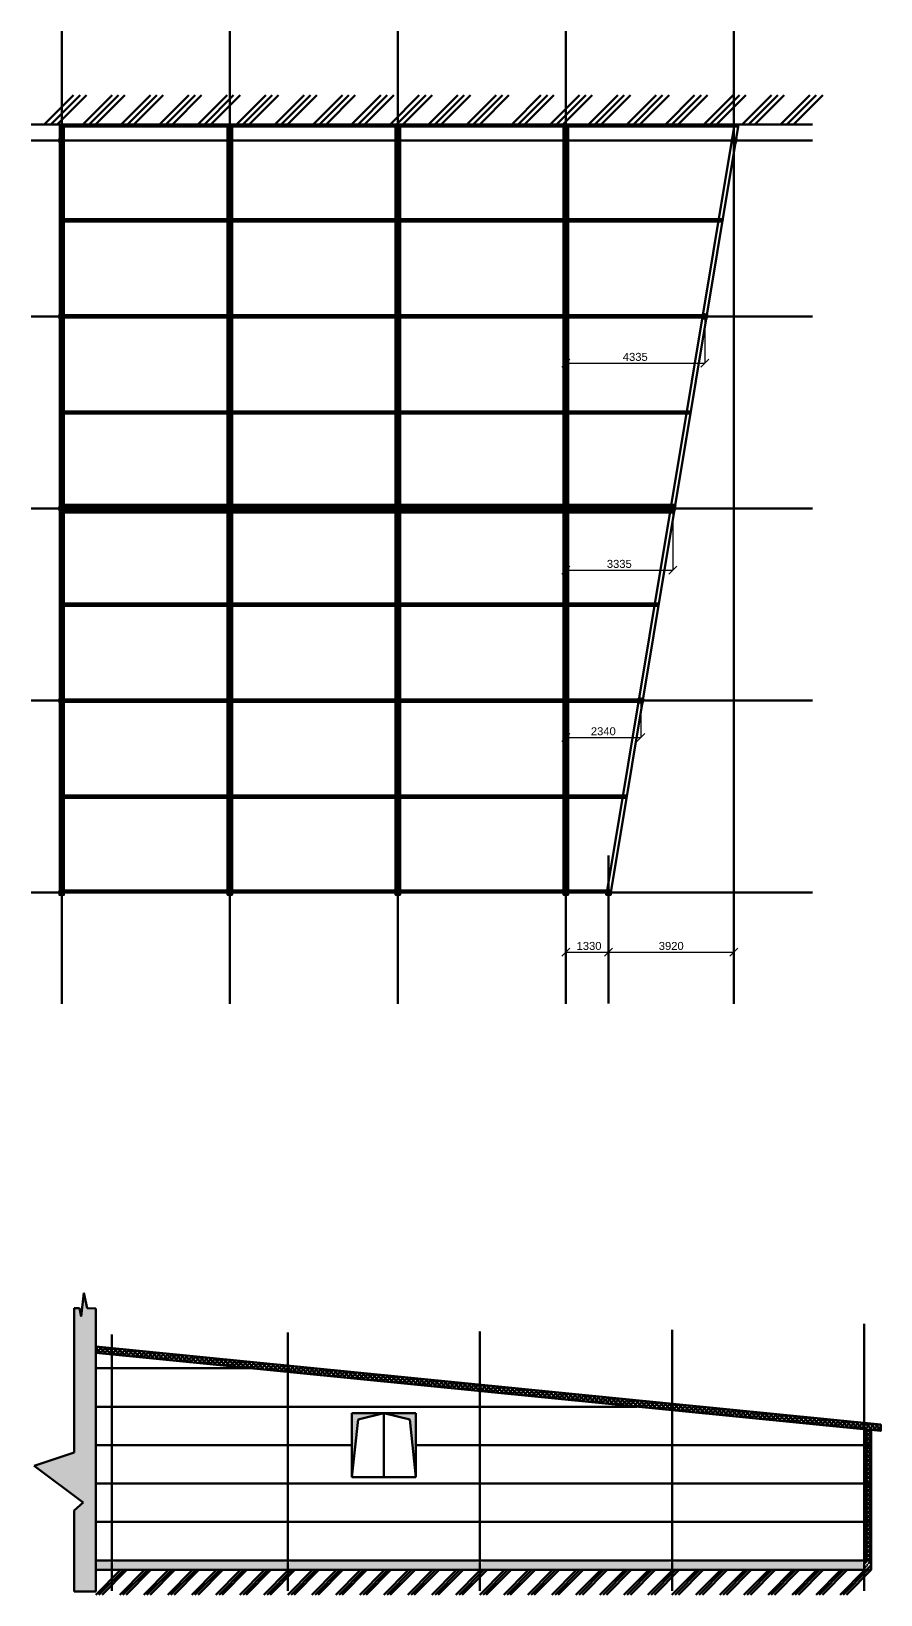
# Model space of a CAD drawing. Header units: millimetres. Extents: x -208979 to 31, y -109229 to 48340.
# Drawn here: x -133139 to -106603, y -65767 to -16926 of the extents above; entities that cross this region are included whole.
import ezdxf

# ---------------------------------------------------------------- set-up
doc = ezdxf.new("R2010")
doc.units = ezdxf.units.MM
doc.linetypes.add('ACAD_ISO10W100', pattern=[18, 12, -3, 0, -3])
doc.styles.get("Standard").update_dxf_attribs({"font": 'arial.ttf'})
doc.dimstyles.new('ISO-25', dxfattribs={"dimtxt": 2.5, "dimasz": 2.5, "dimexe": 1.25, "dimexo": 0.625, "dimtad": 1, "dimtxsty": 'Standard', "dimcen": 2.5, "dimadec": 0, "dimazin": 0, "dimtfac": 1, "dimtmove": 0, "dimatfit": 3, "dimfxl": 1, "dimarcsym": 0})
pattern_1 = [(45, (37879.35, 15680.4), (-67.35192, 67.35192), []), (135, (37879.35, 15680.4), (-67.35192, -67.35192), [])]

# ---------------------------------------------------------------- blocks, each defined once
blk = doc.blocks.new('_Oblique')
at = {"color": 0, "linetype": 'ByBlock', "lineweight": -2}
blk.add_line((-0.5, -0.5), (0.5, 0.5), dxfattribs=at)
blk = doc.blocks.new('*D59')
at = {"color": 0, "lineweight": -2, "transparency": 16777216}
for p, q in [((-116438, -43897), (-116438, -45692)), ((-115108, -43897), (-115108, -45692)), ((-116438, -45691), (-115108, -45691))]:
    blk.add_line(p, q, dxfattribs=at)
at = {"layer": 'Defpoints', "color": 0, "lineweight": 100, "transparency": 16777216}
for p in [(-116438, -43835), (-115108, -43835), (-115108, -45691)]:
    blk.add_point(p, dxfattribs=at)
at = {"color": 0, "lineweight": -2, "transparency": 16777216, "xscale": 250, "yscale": 250, "zscale": 250, "rotation": 180}
blk.add_blockref('_Oblique', (-116438, -45691), dxfattribs=at)
at = {"color": 0, "lineweight": -2, "transparency": 16777216, "xscale": 250, "yscale": 250, "zscale": 250}
blk.add_blockref('_Oblique', (-115108, -45691), dxfattribs=at)
at = {"color": 0, "lineweight": 100, "transparency": 16777216, "insert": (-115715, -45501), "char_height": 250, "attachment_point": 5}
blk.add_mtext('1330', dxfattribs=at)
blk = doc.blocks.new('*D56')
at = {"color": 0, "lineweight": -2, "transparency": 16777216}
for p, q in [((-115108, -43897), (-115108, -45692)), ((-111188, -43897), (-111188, -45692)), ((-115108, -45691), (-111188, -45691))]:
    blk.add_line(p, q, dxfattribs=at)
at = {"layer": 'Defpoints', "color": 0, "lineweight": 100, "transparency": 16777216}
for p in [(-115108, -43835), (-111188, -43835), (-111188, -45691)]:
    blk.add_point(p, dxfattribs=at)
at = {"color": 0, "lineweight": -2, "transparency": 16777216, "xscale": 250, "yscale": 250, "zscale": 250, "rotation": 180}
blk.add_blockref('_Oblique', (-115108, -45691), dxfattribs=at)
at = {"color": 0, "lineweight": -2, "transparency": 16777216, "xscale": 250, "yscale": 250, "zscale": 250}
blk.add_blockref('_Oblique', (-111188, -45691), dxfattribs=at)
at = {"color": 0, "lineweight": 100, "transparency": 16777216, "insert": (-113148, -45501), "char_height": 250, "attachment_point": 5}
blk.add_mtext('3920', dxfattribs=at)
blk = doc.blocks.new('*D57')
at = {"color": 0, "lineweight": -2, "transparency": 16777216}
for p, q in [((-116438, -37897), (-116438, -38986)), ((-114100, -37897), (-114100, -38986)), ((-116438, -38985), (-114100, -38985))]:
    blk.add_line(p, q, dxfattribs=at)
at = {"layer": 'Defpoints', "color": 0, "lineweight": 100, "transparency": 16777216}
for p in [(-116438, -37835), (-114100, -37835), (-114100, -38985)]:
    blk.add_point(p, dxfattribs=at)
at = {"color": 0, "lineweight": -2, "transparency": 16777216, "xscale": 250, "yscale": 250, "zscale": 250, "rotation": 180}
blk.add_blockref('_Oblique', (-116438, -38985), dxfattribs=at)
at = {"color": 0, "lineweight": -2, "transparency": 16777216, "xscale": 250, "yscale": 250, "zscale": 250}
blk.add_blockref('_Oblique', (-114100, -38985), dxfattribs=at)
at = {"color": 0, "lineweight": 100, "transparency": 16777216, "insert": (-115269, -38795), "char_height": 250, "attachment_point": 5}
blk.add_mtext('2340', dxfattribs=at)
blk = doc.blocks.new('*D58')
at = {"color": 0, "lineweight": -2, "transparency": 16777216}
for p, q in [((-116438, -31897), (-116438, -33757)), ((-113101, -31897), (-113101, -33757)), ((-116438, -33756), (-113101, -33756))]:
    blk.add_line(p, q, dxfattribs=at)
at = {"layer": 'Defpoints', "color": 0, "lineweight": 100, "transparency": 16777216}
for p in [(-116438, -31835), (-113101, -31835), (-113101, -33756)]:
    blk.add_point(p, dxfattribs=at)
at = {"color": 0, "lineweight": -2, "transparency": 16777216, "xscale": 250, "yscale": 250, "zscale": 250, "rotation": 180}
blk.add_blockref('_Oblique', (-116438, -33756), dxfattribs=at)
at = {"color": 0, "lineweight": -2, "transparency": 16777216, "xscale": 250, "yscale": 250, "zscale": 250}
blk.add_blockref('_Oblique', (-113101, -33756), dxfattribs=at)
at = {"color": 0, "lineweight": 100, "transparency": 16777216, "insert": (-114770, -33566), "char_height": 250, "attachment_point": 5}
blk.add_mtext('3335', dxfattribs=at)
blk = doc.blocks.new('*D60')
at = {"color": 0, "lineweight": -2, "transparency": 16777216}
for p, q in [((-116438, -25897), (-116438, -27290)), ((-112103, -25897), (-112103, -27290)), ((-116438, -27289), (-112103, -27289))]:
    blk.add_line(p, q, dxfattribs=at)
at = {"layer": 'Defpoints', "color": 0, "lineweight": 100, "transparency": 16777216}
for p in [(-116438, -25835), (-112103, -25835), (-112103, -27289)]:
    blk.add_point(p, dxfattribs=at)
at = {"color": 0, "lineweight": -2, "transparency": 16777216, "xscale": 250, "yscale": 250, "zscale": 250, "rotation": 180}
blk.add_blockref('_Oblique', (-116438, -27289), dxfattribs=at)
at = {"color": 0, "lineweight": -2, "transparency": 16777216, "xscale": 250, "yscale": 250, "zscale": 250}
blk.add_blockref('_Oblique', (-112103, -27289), dxfattribs=at)
at = {"color": 0, "lineweight": 100, "transparency": 16777216, "insert": (-114271, -27099), "char_height": 250, "attachment_point": 5}
blk.add_mtext('4335', dxfattribs=at)

msp = doc.modelspace()

# ---------------------------------------------------------------- hatches: boundary and pattern name
at = {"lineweight": 100}
h = msp.add_hatch(dxfattribs=at)
h.set_pattern_fill('AR-B816C', color=256, scale=0.61)
h.set_pattern_definition([(0, (37879.35, 15680.4), (123.952, 123.952), [242.09375, -5.81025]), (0, (37755.4, 15686.21), (123.952, 123.952), [242.09375, -5.81025]), (90, (37879.35, 15680.4), (-123.952, 123.952), [-129.76225, 118.14175]), (90, (37873.54, 15680.4), (-123.952, 123.952), [-129.76225, 118.14175])])
h.paths.add_polyline_path([(-131120.303, -56820.392), (-131393.877, -56819.87), (-131497.638, -56337.307), (-131585.437, -57079.098), (-131629.335, -56819.87), (-131800.941, -56815.882), (-131800.941, -61321.278), (-133052.728, -61744.527), (-131521.042, -62881.407), (-131800.941, -63141.017), (-131800.941, -65666.271), (-131121.867, -65666.271), (-131120.627, -58652.244), (-131121.867, -58652.121), (-131121.867, -58404.665), (-131120.583, -58404.793), (-131120.549, -58213.429), (-131121.867, -58213.298), (-131121.867, -58011.724)])
h = msp.add_hatch(dxfattribs=at)
h.set_pattern_fill('ANSI37', color=1, scale=30)
h.set_pattern_definition(pattern_1)
h.paths.add_polyline_path([(-130621.867, -58061.48), (-130621.867, -58263.022), (-106603.339, -60651.629), (-106603.339, -60451.606)])
h.paths.add_polyline_path([(-130621.867, -58061.48), (-131121.867, -58011.724), (-131121.867, -58213.298), (-130621.867, -58263.022)])
h = msp.add_hatch(color=8, dxfattribs=at)
h.dxf.hatch_style = 1
h.paths.add_polyline_path([(-122121.867, -60094.379), (-123121.867, -60094.379), (-123121.867, -62094.379), (-122927.36, -60294.249)])
h.paths.add_polyline_path([(-121121.867, -60094.379), (-122121.867, -60094.379), (-121316.373, -60294.249), (-121121.867, -62094.379)])
h = msp.add_hatch(dxfattribs=at)
h.set_pattern_fill('ANSI37', color=1, scale=30)
h.set_pattern_definition(pattern_1)
h.paths.add_polyline_path([(-106901.867, -60621.941), (-107051.867, -60607.024), (-107051.867, -61060.95), (-107021.867, -61060.95), (-107021.867, -61076.95), (-107051.867, -61076.95), (-107051.867, -64694.379), (-106971.867, -64694.379), (-106901.867, -64694.379)])
h = msp.add_hatch(dxfattribs=at)
h.set_pattern_fill('ANSI36', color=8, scale=30)
h.set_pattern_definition([(45, (-127993.19, -64798.63), (50.51394, 185.2178), [238.125, -47.625, 0, -47.625])])
h.paths.add_polyline_path([(-130621.867, -64764.379), (-130691.867, -64764.379), (-130691.867, -64694.379), (-131121.867, -64694.379), (-131121.867, -64994.379), (-130621.867, -64994.379)])
h.paths.add_polyline_path([(-125121.867, -64764.379), (-125191.867, -64764.379), (-125191.867, -64694.379), (-130551.867, -64694.379), (-130551.867, -64764.379), (-130621.867, -64764.379), (-130621.867, -64994.379), (-125121.867, -64994.379)])
h.paths.add_polyline_path([(-119121.867, -64764.379), (-119191.867, -64764.379), (-119191.867, -64694.379), (-125051.867, -64694.379), (-125051.867, -64764.379), (-125121.867, -64764.379), (-125121.867, -64994.379), (-119121.867, -64994.379)])
h.paths.add_polyline_path([(-113121.867, -64764.379), (-113191.867, -64764.379), (-113191.867, -64694.379), (-119051.867, -64694.379), (-119051.867, -64764.379), (-119121.867, -64764.379), (-119121.867, -64994.379), (-113121.867, -64994.379)])
h.paths.add_polyline_path([(-107121.867, -64764.379), (-107191.867, -64764.379), (-107191.867, -64694.379), (-113051.867, -64694.379), (-113051.867, -64764.379), (-113121.867, -64764.379), (-113121.867, -64994.379), (-107121.867, -64994.379)])
h = msp.add_hatch(dxfattribs=at)
h.set_pattern_fill('ANSI36', color=8, scale=30)
h.set_pattern_definition([(45, (37879.35, 15680.4), (50.51394, 185.21778), [238.125, -47.625, 0, -47.625])])
h.paths.add_polyline_path([(-106901.867, -64694.379), (-107121.867, -64694.379), (-107121.867, -64994.379), (-106901.867, -64994.379)])

# ---------------------------------------------------------------- linework, layer by layer
at = {"linetype": 'ACAD_ISO10W100', "lineweight": 100}
for p, q in [((-132188.379, -16925.81), (-132188.379, -47309.074)), ((-126938.379, -16925.81), (-126938.379, -47309.074)), ((-121688.379, -16925.81), (-121688.379, -47309.074)), ((-116438.379, -16925.81), (-116438.379, -47309.074)), ((-111188.379, -16925.81), (-111188.379, -47309.074)), ((-133139.288, -20334.587), (-108730.497, -20334.587)), ((-133139.288, -25834.587), (-108730.497, -25834.587)), ((-133139.288, -31834.587), (-108730.497, -31834.587)), ((-133139.288, -37834.587), (-108730.497, -37834.587)), ((-115108.382, -42670.801), (-115108.382, -47295.074)), ((-133139.288, -43834.587), (-108730.497, -43834.587)), ((-125121.867, -65645.288), (-125121.867, -57579.45)), ((-119121.867, -65645.288), (-119121.867, -57534.491)), ((-113121.867, -65645.288), (-113121.867, -57489.532)), ((-107121.867, -65645.288), (-107121.867, -57309.696)), ((-130621.867, -65645.288), (-130621.867, -57637.55))]:
    msp.add_line(p, q, dxfattribs=at)
at = {"lineweight": 100}
for p, q in [((-132731.55, -19834.587), (-131816.909, -18919.946)), ((-132531.55, -19834.587), (-131616.909, -18919.946)), ((-132331.55, -19834.587), (-131416.909, -18919.946)), ((-131531.55, -19834.587), (-130616.909, -18919.946)), ((-131331.55, -19834.587), (-130416.909, -18919.946)), ((-131131.55, -19834.587), (-130216.909, -18919.946)), ((-130331.55, -19834.587), (-129416.909, -18919.946)), ((-130131.55, -19834.587), (-129216.909, -18919.946)), ((-129931.55, -19834.587), (-129016.909, -18919.946)), ((-129131.55, -19834.587), (-128216.909, -18919.946)), ((-128931.55, -19834.587), (-128016.909, -18919.946)), ((-128731.55, -19834.587), (-127816.909, -18919.946)), ((-127931.55, -19834.587), (-127016.909, -18919.946)), ((-127731.55, -19834.587), (-126816.909, -18919.946)), ((-127531.55, -19834.587), (-126616.909, -18919.946)), ((-126731.55, -19834.587), (-125816.909, -18919.946)), ((-126531.55, -19834.587), (-125616.909, -18919.946)), ((-126331.55, -19834.587), (-125416.909, -18919.946)), ((-125531.55, -19834.587), (-124616.909, -18919.946)), ((-125331.55, -19834.587), (-124416.909, -18919.946)), ((-125131.55, -19834.587), (-124216.909, -18919.946)), ((-124331.55, -19834.587), (-123416.909, -18919.946)), ((-124131.55, -19834.587), (-123216.909, -18919.946)), ((-123931.55, -19834.587), (-123016.909, -18919.946)), ((-123131.55, -19834.587), (-122216.909, -18919.946)), ((-122931.55, -19834.587), (-122016.909, -18919.946)), ((-122731.55, -19834.587), (-121816.909, -18919.946)), ((-121931.55, -19834.587), (-121016.909, -18919.946)), ((-121731.55, -19834.587), (-120816.909, -18919.946)), ((-121531.55, -19834.587), (-120616.909, -18919.946)), ((-120731.55, -19834.587), (-119816.909, -18919.946)), ((-120531.55, -19834.587), (-119616.909, -18919.946)), ((-120331.55, -19834.587), (-119416.909, -18919.946)), ((-119531.55, -19834.587), (-118616.909, -18919.946)), ((-119331.55, -19834.587), (-118416.909, -18919.946)), ((-119131.55, -19834.587), (-118216.909, -18919.946)), ((-118131.55, -19834.587), (-117216.909, -18919.946)), ((-117931.55, -19834.587), (-117016.909, -18919.946)), ((-117731.55, -19834.587), (-116816.909, -18919.946)), ((-116931.55, -19834.587), (-116016.909, -18919.946)), ((-116731.55, -19834.587), (-115816.909, -18919.946)), ((-116531.55, -19834.587), (-115616.909, -18919.946)), ((-115731.55, -19834.587), (-114816.909, -18919.946)), ((-115531.55, -19834.587), (-114616.909, -18919.946)), ((-115331.55, -19834.587), (-114416.909, -18919.946)), ((-114531.55, -19834.587), (-113616.909, -18919.946)), ((-114331.55, -19834.587), (-113416.909, -18919.946)), ((-114131.55, -19834.587), (-113216.909, -18919.946)), ((-113331.55, -19834.587), (-112416.909, -18919.946)), ((-113131.55, -19834.587), (-112216.909, -18919.946)), ((-112931.55, -19834.587), (-112016.909, -18919.946)), ((-112131.55, -19834.587), (-111216.909, -18919.946)), ((-111931.55, -19834.587), (-111016.909, -18919.946)), ((-111731.55, -19834.587), (-110816.909, -18919.946)), ((-110931.55, -19834.587), (-110016.909, -18919.946)), ((-110731.55, -19834.587), (-109816.909, -18919.946)), ((-110531.55, -19834.587), (-109616.909, -18919.946)), ((-109731.55, -19834.587), (-108816.909, -18919.946)), ((-109531.55, -19834.587), (-108616.909, -18919.946)), ((-109331.55, -19834.587), (-108416.909, -18919.946)), ((-133139.288, -19834.587), (-108730.497, -19834.587)), ((-131497.638, -56337.307), (-131585.437, -57079.098)), ((-131393.877, -56819.87), (-131497.638, -56337.307)), ((-131629.335, -56819.87), (-131800.941, -56815.882)), ((-131800.941, -56815.882), (-131800.941, -61321.278)), ((-131585.437, -57079.098), (-131629.335, -56819.87)), ((-131120.303, -56820.392), (-131393.877, -56819.87)), ((-131121.867, -65666.271), (-131120.303, -56820.392)), ((-123121.867, -62094.379), (-123121.867, -60094.379)), ((-123121.867, -60094.379), (-121121.867, -60094.379)), ((-123121.867, -62094.379), (-122927.36, -60294.249)), ((-122927.36, -60294.249), (-122121.867, -60094.379)), ((-122121.867, -62094.379), (-122121.867, -60094.379)), ((-121316.373, -60294.249), (-122121.867, -60094.379)), ((-121121.867, -62094.379), (-121316.373, -60294.249)), ((-121121.867, -62094.379), (-121121.867, -60094.379)), ((-131800.941, -61321.278), (-133052.728, -61744.527)), ((-133052.728, -61744.527), (-131519.064, -62882.875)), ((-123121.867, -62094.379), (-121121.867, -62094.379)), ((-131521.042, -62881.407), (-131800.941, -63141.017)), ((-131800.941, -63141.017), (-131800.941, -65666.271)), ((-106901.867, -64694.379), (-106901.867, -64994.379)), ((-130351.867, -64994.379), (-131124.631, -65767.144)), ((-131121.867, -64994.379), (-106901.867, -64994.379)), ((-130251.867, -64994.379), (-131024.631, -65767.144)), ((-130151.867, -64994.379), (-130924.631, -65767.144)), ((-129601.867, -64994.379), (-130374.631, -65767.144)), ((-129501.867, -64994.379), (-130274.631, -65767.144)), ((-129401.867, -64994.379), (-130174.631, -65767.144)), ((-128851.867, -64994.379), (-129624.631, -65767.144)), ((-128751.867, -64994.379), (-129524.631, -65767.144)), ((-128651.867, -64994.379), (-129424.631, -65767.144)), ((-128101.867, -64994.379), (-128874.631, -65767.144)), ((-128001.867, -64994.379), (-128774.631, -65767.144)), ((-127901.867, -64994.379), (-128674.631, -65767.144)), ((-127351.867, -64994.379), (-128124.631, -65767.144)), ((-127251.867, -64994.379), (-128024.631, -65767.144)), ((-127151.867, -64994.379), (-127924.631, -65767.144)), ((-126601.867, -64994.379), (-127374.631, -65767.144)), ((-126501.867, -64994.379), (-127274.631, -65767.144)), ((-126401.867, -64994.379), (-127174.631, -65767.144)), ((-125851.867, -64994.379), (-126624.631, -65767.144)), ((-125751.867, -64994.379), (-126524.631, -65767.144)), ((-125651.867, -64994.379), (-126424.631, -65767.144)), ((-125101.867, -64994.379), (-125874.631, -65767.144)), ((-125001.867, -64994.379), (-125774.631, -65767.144)), ((-124901.867, -64994.379), (-125674.631, -65767.144)), ((-124351.867, -64994.379), (-125124.631, -65767.144)), ((-124251.867, -64994.379), (-125024.631, -65767.144)), ((-124151.867, -64994.379), (-124924.631, -65767.144)), ((-123601.867, -64994.379), (-124374.631, -65767.144)), ((-123501.867, -64994.379), (-124274.631, -65767.144)), ((-123401.867, -64994.379), (-124174.631, -65767.144)), ((-122851.867, -64994.379), (-123624.631, -65767.144)), ((-122751.867, -64994.379), (-123524.631, -65767.144)), ((-122651.867, -64994.379), (-123424.631, -65767.144)), ((-122101.867, -64994.379), (-122874.631, -65767.144)), ((-122001.867, -64994.379), (-122774.631, -65767.144)), ((-121901.867, -64994.379), (-122674.631, -65767.144)), ((-121351.867, -64994.379), (-122124.631, -65767.144)), ((-121251.867, -64994.379), (-122024.631, -65767.144)), ((-121151.867, -64994.379), (-121924.631, -65767.144)), ((-120601.867, -64994.379), (-121374.631, -65767.144)), ((-120501.867, -64994.379), (-121274.631, -65767.144)), ((-120401.867, -64994.379), (-121174.631, -65767.144)), ((-119851.867, -64994.379), (-120624.631, -65767.144)), ((-119751.867, -64994.379), (-120524.631, -65767.144)), ((-119651.867, -64994.379), (-120424.631, -65767.144)), ((-119101.867, -64994.379), (-119874.631, -65767.144)), ((-119001.867, -64994.379), (-119774.631, -65767.144)), ((-118901.867, -64994.379), (-119674.631, -65767.144)), ((-118351.867, -64994.379), (-119124.631, -65767.144)), ((-118251.867, -64994.379), (-119024.631, -65767.144)), ((-118151.867, -64994.379), (-118924.631, -65767.144)), ((-117601.867, -64994.379), (-118374.631, -65767.144)), ((-117501.867, -64994.379), (-118274.631, -65767.144)), ((-117401.867, -64994.379), (-118174.631, -65767.144)), ((-116851.867, -64994.379), (-117624.631, -65767.144)), ((-116751.867, -64994.379), (-117524.631, -65767.144)), ((-116651.867, -64994.379), (-117424.631, -65767.144)), ((-116101.867, -64994.379), (-116874.631, -65767.144)), ((-116001.867, -64994.379), (-116774.631, -65767.144)), ((-115901.867, -64994.379), (-116674.631, -65767.144)), ((-115351.867, -64994.379), (-116124.631, -65767.144)), ((-115251.867, -64994.379), (-116024.631, -65767.144)), ((-115151.867, -64994.379), (-115924.631, -65767.144)), ((-114601.867, -64994.379), (-115374.631, -65767.144)), ((-114501.867, -64994.379), (-115274.631, -65767.144)), ((-114401.867, -64994.379), (-115174.631, -65767.144)), ((-113851.867, -64994.379), (-114624.631, -65767.144)), ((-113751.867, -64994.379), (-114524.631, -65767.144)), ((-113651.867, -64994.379), (-114424.631, -65767.144)), ((-113101.867, -64994.379), (-113874.631, -65767.144)), ((-113001.867, -64994.379), (-113774.631, -65767.144)), ((-112901.867, -64994.379), (-113674.631, -65767.144)), ((-112351.867, -64994.379), (-113124.631, -65767.144)), ((-112251.867, -64994.379), (-113024.631, -65767.144)), ((-112151.867, -64994.379), (-112924.631, -65767.144)), ((-111601.867, -64994.379), (-112374.631, -65767.144)), ((-111501.867, -64994.379), (-112274.631, -65767.144)), ((-111401.867, -64994.379), (-112174.631, -65767.144)), ((-110851.867, -64994.379), (-111624.631, -65767.144)), ((-110751.867, -64994.379), (-111524.631, -65767.144)), ((-110651.867, -64994.379), (-111424.631, -65767.144)), ((-110101.867, -64994.379), (-110874.631, -65767.144)), ((-110001.867, -64994.379), (-110774.631, -65767.144)), ((-109901.867, -64994.379), (-110674.631, -65767.144)), ((-109351.867, -64994.379), (-110124.631, -65767.144)), ((-109251.867, -64994.379), (-110024.631, -65767.144)), ((-109151.867, -64994.379), (-109924.631, -65767.144)), ((-108601.867, -64994.379), (-109374.631, -65767.144)), ((-108501.867, -64994.379), (-109274.631, -65767.144)), ((-108401.867, -64994.379), (-109174.631, -65767.144)), ((-107851.867, -64994.379), (-108624.631, -65767.144)), ((-107751.867, -64994.379), (-108524.631, -65767.144)), ((-107651.867, -64994.379), (-108424.631, -65767.144)), ((-107101.867, -64994.379), (-107874.631, -65767.144)), ((-107001.867, -64994.379), (-107774.631, -65767.144)), ((-106901.867, -64994.379), (-107674.631, -65767.144)), ((-131800.941, -65666.271), (-131121.867, -65666.271))]:
    msp.add_line(p, q, dxfattribs=at)
at = {"color": 1, "lineweight": 100}
for p, q in [((-111167.822, -19834.587), (-115160.551, -43834.587)), ((-111042.118, -19834.587), (-115034.847, -43834.587)), ((-131121.867, -58213.298), (-107051.867, -60607.024)), ((-131121.867, -58213.298), (-131121.695, -64694.379)), ((-131121.867, -58694.379), (-126284.377, -58694.379)), ((-125121.867, -58809.989), (-125121.867, -64694.379)), ((-119121.867, -59406.68), (-119121.867, -64694.379)), ((-131121.867, -59894.379), (-114217.834, -59894.379)), ((-113121.867, -60003.371), (-113121.867, -64694.379)), ((-123121.867, -62094.379), (-123121.867, -60094.379)), ((-123121.867, -60094.379), (-121121.867, -60094.379)), ((-121121.867, -60094.379), (-121121.867, -62094.379)), ((-107051.867, -64694.379), (-107051.867, -60607.024)), ((-106901.867, -64694.379), (-106901.867, -60621.941)), ((-131121.867, -61094.379), (-123121.867, -61094.379)), ((-121121.867, -61094.379), (-106901.867, -61094.379)), ((-131121.867, -62294.379), (-106901.867, -62294.379)), ((-121121.867, -62094.379), (-123121.867, -62094.379)), ((-131121.867, -63494.379), (-106901.867, -63494.379)), ((-131121.867, -64694.379), (-106901.867, -64694.379))]:
    msp.add_line(p, q, dxfattribs=at)
at = {"color": 2, "lineweight": 100}
msp.add_line((-131121.867, -58412.665), (-131121.867, -58652.121), dxfattribs=at)
at = {"color": 1, "lineweight": 100}
for points in [[(-132250.379, -19834.587), (-132126.379, -19834.587), (-132126.379, -43834.587), (-132250.379, -43834.587)], [(-127012.879, -19834.587), (-126863.879, -19834.587), (-126863.879, -43834.587), (-127012.879, -43834.587)], [(-121762.879, -19834.587), (-121613.879, -19834.587), (-121613.879, -43834.587), (-121762.879, -43834.587)], [(-116512.879, -19834.587), (-116363.879, -19834.587), (-116363.879, -43834.587), (-116512.879, -43834.587)], [(-131121.867, -58213.298), (-106603.339, -60651.629), (-106603.339, -60451.606), (-131121.867, -58011.724)]]:
    msp.add_lwpolyline(points, close=True, dxfattribs=at)
at = {"color": 6, "lineweight": 100}
for points in [[(-132250.379, -19834.587), (-111042.118, -19834.587), (-111053.763, -19904.587), (-132250.379, -19904.587)], [(-132250.379, -22799.587), (-111535.386, -22799.587), (-111547.032, -22869.587), (-132250.379, -22869.587)], [(-132250.379, -25799.587), (-112034.477, -25799.587), (-112046.123, -25869.587), (-132250.379, -25869.587)], [(-132250.379, -28799.587), (-112533.568, -28799.587), (-112545.214, -28869.587), (-132250.379, -28869.587)], [(-132250.379, -31714.587), (-113018.519, -31714.587), (-113030.164, -31784.587), (-132250.379, -31784.587)], [(-132250.379, -31884.587), (-113046.8, -31884.587), (-113058.446, -31954.587), (-132250.379, -31954.587)], [(-132250.379, -34799.587), (-113531.751, -34799.587), (-113543.396, -34869.587), (-132250.379, -34869.587)], [(-132250.379, -37799.587), (-114030.842, -37799.587), (-114042.487, -37869.587), (-132250.379, -37869.587)], [(-132250.379, -40799.587), (-114529.933, -40799.587), (-114541.578, -40869.587), (-132250.379, -40869.587)], [(-132250.379, -43764.587), (-115023.201, -43764.587), (-115034.847, -43834.587), (-132250.379, -43834.587)]]:
    msp.add_lwpolyline(points, close=True, dxfattribs=at)
at = {"color": 2, "lineweight": 100}
for points in [[(-132258.379, -20264.587), (-132118.379, -20264.587), (-132118.379, -20404.587), (-132258.379, -20404.587)], [(-127008.379, -20264.587), (-126868.379, -20264.587), (-126868.379, -20404.587), (-127008.379, -20404.587)], [(-121758.379, -20264.587), (-121618.379, -20264.587), (-121618.379, -20404.587), (-121758.379, -20404.587)], [(-116508.379, -20264.587), (-116368.379, -20264.587), (-116368.379, -20404.587), (-116508.379, -20404.587)], [(-111268.886, -20393.324), (-111245.91, -20255.222), (-111107.808, -20278.197), (-111130.784, -20416.299)], [(-132258.379, -25764.587), (-132118.379, -25764.587), (-132118.379, -25904.587), (-132258.379, -25904.587)], [(-127008.379, -25764.587), (-126868.379, -25764.587), (-126868.379, -25904.587), (-127008.379, -25904.587)], [(-121758.379, -25764.587), (-121618.379, -25764.587), (-121618.379, -25904.587), (-121758.379, -25904.587)], [(-116508.379, -25764.587), (-116368.379, -25764.587), (-116368.379, -25904.587), (-116508.379, -25904.587)], [(-112183.691, -25892.15), (-112160.715, -25754.048), (-112022.614, -25777.023), (-112045.589, -25915.125)], [(-132258.379, -31764.587), (-132118.379, -31764.587), (-132118.379, -31904.587), (-132258.379, -31904.587)], [(-127008.379, -31764.587), (-126868.379, -31764.587), (-126868.379, -31904.587), (-127008.379, -31904.587)], [(-121758.379, -31764.587), (-121618.379, -31764.587), (-121618.379, -31904.587), (-121758.379, -31904.587)], [(-116508.379, -31764.587), (-116368.379, -31764.587), (-116368.379, -31904.587), (-116508.379, -31904.587)], [(-113181.993, -31892.01), (-113158.779, -31753.949), (-113020.717, -31777.163), (-113043.931, -31915.225)], [(-132258.379, -37764.587), (-132118.379, -37764.587), (-132118.379, -37904.587), (-132258.379, -37904.587)], [(-127008.379, -37764.587), (-126868.379, -37764.587), (-126868.379, -37904.587), (-127008.379, -37904.587)], [(-121758.379, -37764.587), (-121618.379, -37764.587), (-121618.379, -37904.587), (-121758.379, -37904.587)], [(-116508.379, -37764.587), (-116368.379, -37764.587), (-116368.379, -37904.587), (-116508.379, -37904.587)], [(-114180.055, -37892.15), (-114157.08, -37754.048), (-114018.978, -37777.023), (-114041.953, -37915.125)], [(-132258.379, -43764.587), (-132118.379, -43764.587), (-132118.379, -43904.587), (-132258.379, -43904.587)], [(-127008.379, -43764.587), (-126868.379, -43764.587), (-126868.379, -43904.587), (-127008.379, -43904.587)], [(-121758.379, -43764.587), (-121618.379, -43764.587), (-121618.379, -43904.587), (-121758.379, -43904.587)], [(-116508.379, -43764.587), (-116368.379, -43764.587), (-116368.379, -43904.587), (-116508.379, -43904.587)], [(-115178.382, -43764.587), (-115038.382, -43764.587), (-115038.382, -43904.587), (-115178.382, -43904.587)]]:
    msp.add_lwpolyline(points, close=True, dxfattribs=at)

# ---------------------------------------------------------------- dimensions: what is measured, and where the dimension line sits
at = {"lineweight": 100}
for base, p1, p2, text, picture, middle in [((-112103.152, -27289.009), (-116438.379, -25834.587), (-112103.152, -25834.587), '4335', '*D60', (-114270.766, -27099.281)), ((-113101.355, -33755.967), (-116438.379, -31834.587), (-113101.355, -31834.587), '3335', '*D58', (-114769.867, -33566.239)), ((-114099.517, -38984.982), (-116438.379, -37834.587), (-114099.517, -37834.587), '2340', '*D57', (-115268.948, -38795.254))]:
    dim = msp.add_linear_dim(base=base, p1=p1, p2=p2, text=text, dimstyle='ISO-25', override={"dimtxt": 250, "dimasz": 250, "dimexo": 62, "dimgap": 62, "dimblk1": 'Oblique', "dimblk2": 'Oblique', "dimsah": 1}, dxfattribs=at)
    dim.commit()
    dim.dimension.update_dxf_attribs({"geometry": picture, "text_midpoint": middle})
dim = msp.add_linear_dim(base=(-115108.382, -45690.99), p1=(-116438.379, -43834.587), p2=(-115108.382, -43834.587), dimstyle='ISO-25', override={"dimtxt": 250, "dimasz": 250, "dimexo": 62, "dimgap": 62, "dimblk1": 'Oblique', "dimblk2": 'Oblique', "dimsah": 1}, dxfattribs=at)
dim.commit()
dim.dimension.update_dxf_attribs({"geometry": '*D59', "text_midpoint": (-115715.421, -45690.99), "dimtype": 160})
dim = msp.add_linear_dim(base=(-111188.379, -45690.99), p1=(-115108.382, -43834.587), p2=(-111188.379, -43834.587), dimstyle='ISO-25', override={"dimtxt": 250, "dimasz": 250, "dimexo": 62, "dimgap": 62, "dimblk1": 'Oblique', "dimblk2": 'Oblique', "dimsah": 1}, dxfattribs=at)
dim.commit()
dim.dimension.update_dxf_attribs({"geometry": '*D56', "text_midpoint": (-113148.381, -45501.262)})

doc.saveas('drawing.dxf')
